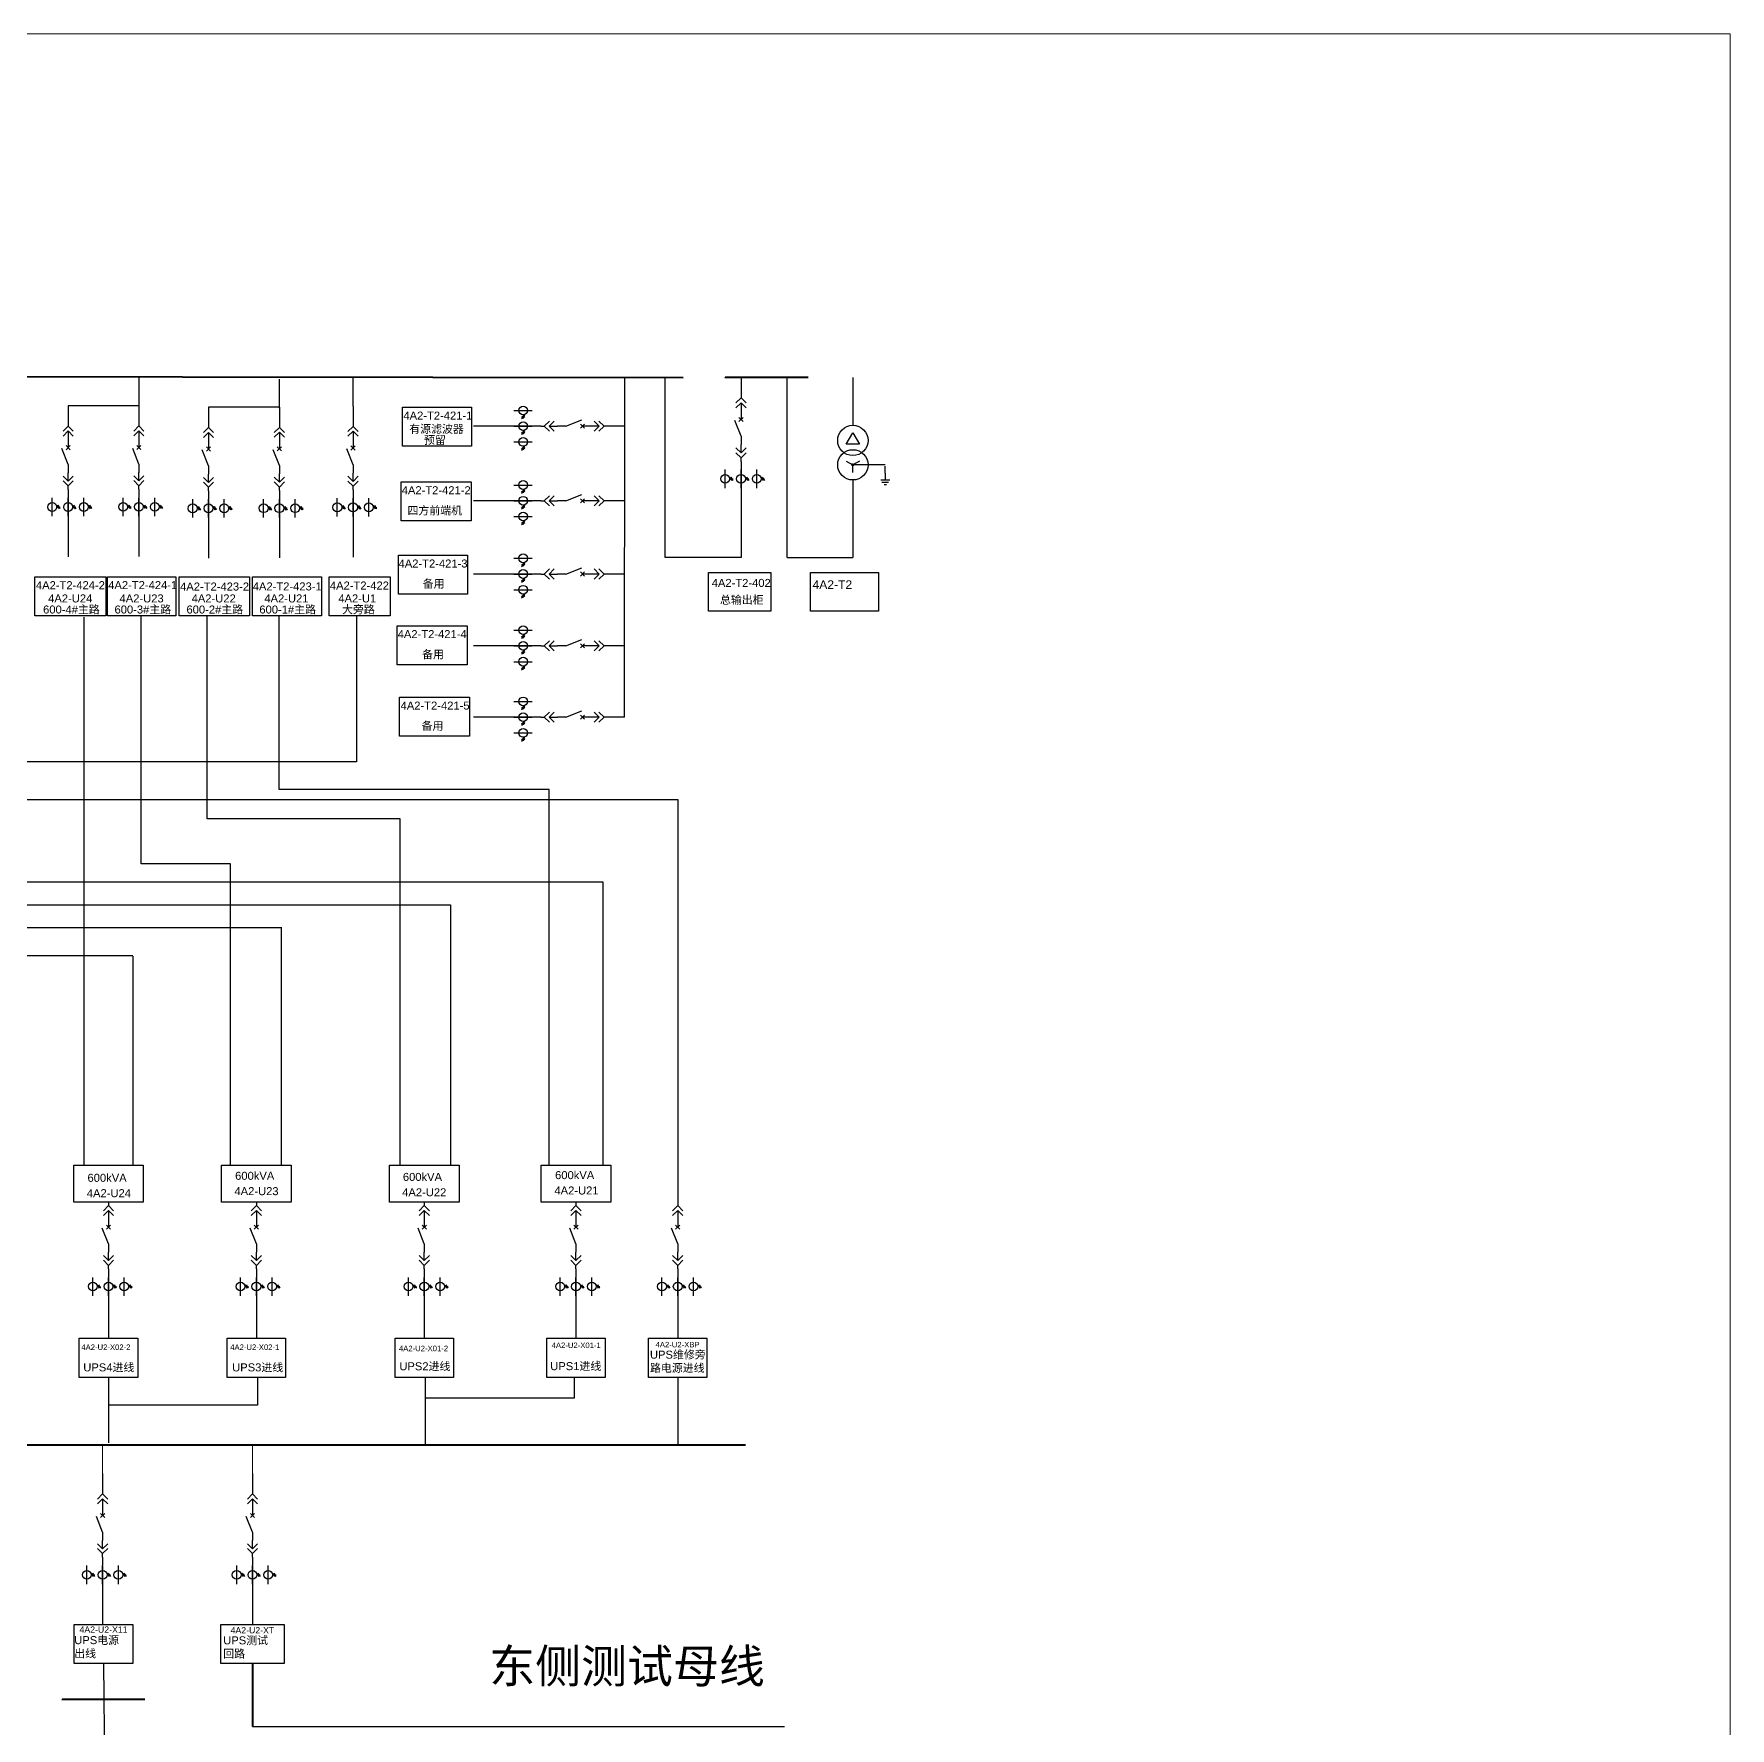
# Model space of a CAD drawing. Header units: millimetres. Extents: x 32 to 388, y 15 to 386.
# Drawn here: x 237.4 to 388.5, y 234.8 to 385.7 of the extents above; entities that cross this region are included whole.
import ezdxf
from ezdxf.enums import TextEntityAlignment as Align

# ---------------------------------------------------------------- set-up
doc = ezdxf.new("R2010")
doc.units = ezdxf.units.MM
doc.linetypes.add('CENTER', pattern=[2, 1.25, -0.25, 0.25, -0.25])
doc.linetypes.add('CONTINOUS', pattern=[0])
doc.styles.get("Standard").update_dxf_attribs({"font": 'arial.ttf'})

# ---------------------------------------------------------------- blocks, each defined once
blk = doc.blocks.new('DYDQAA05')
at = {"color": 0}
blk.add_lwpolyline([(0, 0), (0, -7)], dxfattribs=at)
blk = doc.blocks.new('DYDQAA03')
at = {"color": 0}
for points in [[(0, 0), (0, -1.5)], [(-2.12, -3.62), (0, -1.5)], [(-2.12, -5.62), (0, -3.5)], [(2.12, -3.62), (0, -1.5)], [(2.12, -5.62), (0, -3.5)], [(0, -3.5), (0, -7)]]:
    blk.add_lwpolyline(points, dxfattribs=at)
blk = doc.blocks.new('DYDQAA09')
at = {"color": 0}
blk.add_lwpolyline([(0, 0), (0, -3.5)], dxfattribs=at)
blk.add_lwpolyline([(0, 0), (0, -3.5)], dxfattribs=at)
blk.add_lwpolyline([(0, 0), (0, -3.5)], dxfattribs=at)
blk.add_lwpolyline([(0, 0), (0, -3.5)], dxfattribs=at)
blk.add_lwpolyline([(0, 0), (0, -3.5)], dxfattribs=at)
blk.add_lwpolyline([(0, 0), (0, -3.5)], dxfattribs=at)
blk.add_lwpolyline([(0, 0), (0, -3.5)], dxfattribs=at)
blk.add_lwpolyline([(0, 0), (0, -3.5)], dxfattribs=at)
blk.add_lwpolyline([(0, 0), (0, -3.5)], dxfattribs=at)
blk = doc.blocks.new('DYDQ0201')
at = {"color": 0}
for points in [[(0.86, -0.86), (-0.86, 0.86)], [(-0.86, -0.86), (0.86, 0.86)], [(0, -7), (-2.61, -0.37)]]:
    blk.add_lwpolyline(points, dxfattribs=at)
blk = doc.blocks.new('DYDQAA04')
at = {"color": 0}
for points in [[(0, -3.5), (0, 0)], [(-2.12, -1.38), (0, -3.5)], [(-2.12, -3.38), (0, -5.5)], [(2.12, -1.38), (0, -3.5)], [(2.12, -3.38), (0, -5.5)], [(0, -7), (0, -5.5)]]:
    blk.add_lwpolyline(points, dxfattribs=at)
blk = doc.blocks.new('A$C03DD39B5')
for p, q in [((417, 475), (283, 392)), ((417, 422), (283, 339)), ((350, 333), (350, 467))]:
    blk.add_line(p, q)
blk.add_lwpolyline([(700, 167), (0, 167)])
blk.add_circle((350, 167), 167)

msp = doc.modelspace()

# ---------------------------------------------------------------- linework, layer by layer
for p, q in [((246.75, 352.48, 2991.53), (246.75, 355.06, 4374.81)), ((265.8, 352.55, 2486.47), (265.8, 355.13, 3869.75)), ((289.97, 324.84), (290.01, 355.09, -15796.44)), ((293.59, 339.06, -15796.44), (293.59, 355.09, -15796.44)), ((304.46, 339.06, -17581.83), (304.46, 355.09, -15796.44)), ((310.32, 355.09, -12970.88), (310.32, 350.84, -17581.83)), ((259.26, 352.36, 2991.53), (259.26, 354.94, 4374.81)), ((246.73, 352.57, 2991.53), (240.42, 352.57, 2991.53)), ((259.24, 352.45, 2991.53), (252.93, 352.45, 2991.53)), ((280.09, 350.76, 2201.22), (276.53, 350.76, 2201.22)), ((281.73, 350.76, 2201.22), (280.09, 350.76, 2201.22)), ((309.73, 349.15, -17581.83), (310.32, 350.17, -17581.83)), ((309.73, 349.15, -17581.83), (310.32, 350.17, -17581.83)), ((310.9, 349.15, -17581.83), (309.73, 349.15, -17581.83)), ((310.32, 350.17, -17581.83), (310.9, 349.15, -17581.83)), ((309.73, 347.66, -17581.83), (310.32, 347.32, -17581.83)), ((310.9, 347.66, -17581.83), (310.32, 347.32, -17581.83)), ((300.36, 346.85, -15796.44), (300.36, 345.21, -15796.44)), ((310.31, 347.42, -17581.83), (310.22, 347.33, -17581.83)), ((310.35, 347.42, -17581.83), (310.22, 347.29, -17581.83)), ((310.27, 347.42, -17581.83), (310.22, 347.37, -17581.83)), ((310.37, 347.41, -17581.83), (310.23, 347.27, -17581.83)), ((310.39, 347.39, -17581.83), (310.25, 347.25, -17581.83)), ((310.4, 347.38, -17581.83), (310.26, 347.24, -17581.83)), ((310.42, 347.34, -17581.83), (310.3, 347.22, -17581.83)), ((310.42, 347.32, -17581.83), (310.32, 347.22, -17581.83)), ((310.32, 346.65, -17581.83), (310.32, 347.32, -17581.83)), ((313.2, 347.32, -17581.83), (310.32, 347.32, -17581.83)), ((310.32, 345.97, -17581.83), (310.32, 339.06, -17581.83)), ((312.8, 345.97, -17581.83), (313.61, 345.97, -17581.83)), ((300.36, 345.21, -15796.44), (300.36, 339.06, -15796.44)), ((312.9, 345.77, -17581.83), (313.51, 345.77, -17581.83)), ((313.1, 345.56, -17581.83), (313.31, 345.56, -17581.83)), ((240.42, 344.33, 5192.76), (240.42, 342.69, 5192.76)), ((246.73, 344.35, 5884.4), (246.73, 342.71, 5884.4)), ((252.93, 344.21, 5192.76), (252.93, 342.57, 5192.76)), ((259.24, 344.23, 5884.4), (259.24, 342.59, 5884.4)), ((265.8, 344.31, 4687.69), (265.8, 342.67, 4687.69)), ((280.09, 344.12, 2201.22), (276.53, 344.12, 2201.22)), ((281.73, 344.12, 2201.22), (280.09, 344.12, 2201.22)), ((240.42, 342.69, 5192.76), (240.42, 339.13, 5192.76)), ((246.73, 342.71, 5884.4), (246.73, 339.14, 5884.4)), ((252.93, 342.57, 5192.76), (252.93, 339.01, 5192.76)), ((259.24, 342.59, 5884.4), (259.24, 339.02, 5884.4)), ((265.8, 342.67, 4687.69), (265.8, 339.1, 4687.69)), ((300.36, 339.06, -15796.44), (293.59, 339.06, -15796.44)), ((304.46, 339.06, -17581.83), (310.32, 339.06, -17581.83)), ((280.09, 337.59, 2201.22), (276.53, 337.59, 2201.22)), ((281.73, 337.59, 2201.22), (280.09, 337.59, 2201.22)), ((280.09, 331.19, 2201.22), (276.53, 331.19, 2201.22)), ((281.73, 331.19, 2201.22), (280.09, 331.19, 2201.22)), ((280.09, 324.84, 2201.22), (276.53, 324.84, 2201.22)), ((281.73, 324.84, 2201.22), (280.09, 324.84, 2201.22)), ((244.02, 274.88, -1757.9), (244.02, 273.24, -1757.9)), ((257.19, 274.88, -1757.9), (257.19, 273.24, -1757.9)), ((272.15, 274.88, -1757.9), (272.15, 273.24, -1757.9)), ((285.66, 274.88, -1757.9), (285.66, 273.24, -1757.9)), ((294.72, 274.88, 10535.16), (294.72, 273.24, 10535.16)), ((244.02, 273.24, 443.32), (244.02, 269.49, -1884.2)), ((257.19, 273.24, 443.32), (257.19, 269.49, -1915.69)), ((272.15, 273.24, 443.32), (272.15, 269.49, -1884.2)), ((285.66, 273.24, 443.32), (285.66, 269.49, -1915.69)), ((294.72, 273.24, 12736.38), (294.72, 269.49, 10376.35)), ((244.02, 266.01, -1884.2), (244.02, 260.16, -1884.2)), ((257.28, 266.01, -1884.2), (257.28, 263.54, -1884.2)), ((272.24, 266.01, -1884.2), (272.24, 260.03, -1884.2)), ((285.5, 266.01, -1915.69), (285.5, 264.14, -1884.2)), ((294.72, 266.01, 10376.35), (294.72, 260.01, -2293.17)), ((257.28, 263.54, -1884.2), (244.02, 263.54, -1884.2)), ((285.5, 264.14, -1884.2), (272.24, 264.14, -1884.2)), ((243.5, 249.19, -1475.23), (243.5, 247.55, -1475.23)), ((256.84, 249.19, -1475.23), (256.84, 247.55, -1475.23)), ((243.5, 247.55, -1475.23), (243.5, 243.98, -1475.23)), ((256.84, 247.55, -1475.23), (256.84, 243.98, -1475.23)), ((243.58, 240.5, -1506.72), (243.71, 225.61, 7297.82))]:
    msp.add_line(p, q)
at = {"linetype": 'CENTER', "ltscale": 0.5}
msp.add_line((313.2, 346.58, -17581.83), (313.2, 347.32, -17581.83), dxfattribs=at)
at = {"color": 6}
for p, q in [((246.93, 311.76, 4374.81), (246.93, 333.9, 4374.81)), ((241.85, 284.93, -3959.12), (241.85, 333.74, 4374.81)), ((252.81, 315.77, 4374.81), (252.81, 333.8, 4374.81)), ((259.23, 318.4, 4374.81), (259.23, 333.85, 4374.81)), ((283.28, 318.4, 4374.81), (259.23, 318.4, 4374.81)), ((283.28, 284.93, -3959.12), (283.28, 318.4, 4374.81)), ((270, 315.77, 4374.81), (252.81, 315.77, 4374.81)), ((270, 284.93, -3959.12), (270, 315.77, 4374.81)), ((254.9, 311.76, 4374.81), (246.93, 311.76, 4374.81)), ((254.9, 284.93, -3959.12), (254.9, 311.76, 4374.81))]:
    msp.add_line(p, q, dxfattribs=at)
at = {"color": 5, "lineweight": 30}
for p, q in [((266.1, 333.86, 4374.81), (266.1, 320.86, 8333.94)), ((266.1, 320.86, 8333.94), (82.88, 320.85, 8333.94)), ((139.2, 317.49, 8333.94), (294.72, 317.49, 8333.94)), ((294.72, 317.49, 8333.94), (294.72, 281.63, 8333.94))]:
    msp.add_line(p, q, dxfattribs=at)
at = {"color": 3}
for p, q in [((182.29, 310.15, 4374.81), (288.04, 310.15, 4374.81)), ((288.04, 310.15, 4374.81), (288.04, 284.93, -3959.12)), ((188.71, 308.12, 4374.81), (274.48, 308.12, 4374.81)), ((274.48, 308.12, 4374.81), (274.48, 284.93, -3959.12)), ((169.95, 306.1, 4374.81), (259.41, 306.1, 4374.81)), ((259.41, 306.11, 4374.81), (259.41, 284.93, -3959.12)), ((176.13, 303.59, 4374.81), (246.19, 303.59, 4374.81)), ((246.19, 303.55, 4374.81), (246.19, 284.93, -3959.12))]:
    msp.add_line(p, q, dxfattribs=at)
at = {"color": 1, "lineweight": 40}
msp.add_line((226.06, 260.01, -2293.17), (300.75, 260.01, -2293.17), dxfattribs=at)
at = {"color": 0, "lineweight": 20}
for p, q in [((243.5, 257.43, -3676.45), (243.5, 260.01, -2293.17)), ((256.84, 257.43, -3676.45), (256.84, 260.01, -2293.17))]:
    msp.add_line(p, q, dxfattribs=at)
at = {"color": 6, "lineweight": 40}
msp.add_line((256.84, 240.5, -1507.74), (256.84, 234.9, -3582.66), dxfattribs=at)
at = {"color": 6, "lineweight": 30}
msp.add_line((256.84, 234.9, -3582.66), (304.24, 234.9, -3582.66), dxfattribs=at)
at = {"color": 1, "lineweight": 13, "ltscale": 0.001071}
msp.add_lwpolyline([(32.05, 385.72), (388.45, 385.72), (388.45, 15.35), (32.05, 15.35)], close=True, dxfattribs=at)
at = {"color": 1, "lineweight": 40, "ltscale": 100}
for points, elevation in [([(295.2, 355.08), (205.99, 355.2), (205.99, 355.2)], -15796.44), ([(306.33, 355.09), (298.96, 355.09), (298.96, 355.09)], -16770.75), ([(247.26, 237.29), (239.89, 237.29), (239.89, 237.29)], -12007.78)]:
    msp.add_lwpolyline(points, dxfattribs=dict(at, elevation=elevation))
for points in [[(270.21, 352.46), (276.34, 352.46), (276.34, 348.98), (270.21, 348.98)], [(270.08, 345.81), (276.31, 345.81), (276.31, 342.33), (270.08, 342.33)], [(269.84, 339.28), (276.01, 339.28), (276.01, 335.8), (269.84, 335.8)], [(269.72, 332.98), (275.97, 332.98), (275.97, 329.5), (269.72, 329.5)], [(269.93, 326.61), (276.17, 326.61), (276.17, 323.13), (269.93, 323.13)]]:
    msp.add_lwpolyline(points, close=True)
at = {"elevation": -17581.83}
msp.add_lwpolyline([(313.2, 346.58), (313.2, 345.97)], dxfattribs=at)
for points, elevation in [([(237.47, 337.34), (243.79, 337.34), (243.79, 333.86), (237.47, 333.86)], 4374.81), ([(243.93, 337.34), (250.03, 337.34), (250.03, 333.86), (243.93, 333.86)], 4374.81), ([(250.32, 337.34), (256.57, 337.34), (256.57, 333.86), (250.32, 333.86)], 4374.81), ([(256.84, 337.34), (263, 337.34), (263, 333.86), (256.84, 333.86)], 4374.81), ([(263.68, 337.34), (269.12, 337.34), (269.12, 333.86), (263.68, 333.86)], 4374.81), ([(297.46, 337.74), (303.01, 337.74), (303.01, 334.27), (297.46, 334.27)], 3556.92), ([(306.56, 337.74), (312.61, 337.74), (312.61, 334.27), (306.56, 334.27)], 3556.92), ([(240.92, 284.93), (247.12, 284.93), (247.12, 281.63), (240.92, 281.63)], -3959.12), ([(254.09, 284.93), (260.28, 284.93), (260.28, 281.63), (254.09, 281.63)], -3959.12), ([(269.06, 284.93), (275.25, 284.93), (275.25, 281.63), (269.06, 281.63)], -3959.12), ([(282.57, 284.93), (288.76, 284.93), (288.76, 281.63), (282.57, 281.63)], -3959.12), ([(241.42, 269.49), (246.63, 269.49), (246.63, 266.01), (241.42, 266.01)], -1884.2), ([(254.58, 269.49), (259.79, 269.49), (259.79, 266.01), (254.58, 266.01)], -1915.69), ([(269.55, 269.49), (274.76, 269.49), (274.76, 266.01), (269.55, 266.01)], -1884.2), ([(283.06, 269.49), (288.27, 269.49), (288.27, 266.01), (283.06, 266.01)], -1915.69), ([(292.11, 269.49), (297.32, 269.49), (297.32, 266.01), (292.11, 266.01)], 10376.35), ([(240.97, 243.98), (246.18, 243.98), (246.18, 240.5), (240.97, 240.5)], -1506.72)]:
    msp.add_lwpolyline(points, close=True, dxfattribs=dict(elevation=elevation))
at = {"color": 1, "elevation": -1507.74}
msp.add_lwpolyline([(254.02, 243.98), (259.66, 243.98), (259.66, 240.5), (254.02, 240.5)], close=True, dxfattribs=at)
at = {"linetype": 'CONTINOUS'}
for centre in [(310.32, 349.49, -17581.83), (310.32, 347.32, -17581.83)]:
    msp.add_circle(centre, 1.35, dxfattribs=at)
msp.add_circle((310.32, 347.32, -17581.83), 0.101)

# ---------------------------------------------------------------- block references
at = {"xscale": 0.2128962921302706, "yscale": 0.2128962921302706, "zscale": 0.2128962921302706}
for name, p in [('DYDQAA05', (300.36, 355.09, -17997.66)), ('DYDQAA03', (300.36, 353.6, -17997.66)), ('DYDQAA05', (240.42, 352.57, 2991.53)), ('DYDQAA05', (246.73, 352.57, 3683.17)), ('DYDQAA05', (252.93, 352.45, 2991.53)), ('DYDQAA05', (259.24, 352.45, 3683.17)), ('DYDQAA05', (265.8, 352.55, 2486.47)), ('DYDQAA09', (300.36, 352.11, -17997.66)), ('DYDQAA03', (240.42, 351.08, 2991.53)), ('DYDQAA03', (246.73, 351.1, 3683.17)), ('DYDQAA03', (252.93, 350.96, 2991.53)), ('DYDQAA03', (259.24, 350.98, 3683.17)), ('DYDQAA03', (265.8, 351.06, 2486.47)), ('DYDQ0201', (300.36, 351.36, -17997.66)), ('DYDQ0201', (240.42, 348.85, 2991.53)), ('DYDQAA09', (240.42, 349.59, 2991.53)), ('DYDQ0201', (246.73, 348.86, 3683.17)), ('DYDQAA09', (246.73, 349.61, 3683.17)), ('DYDQAA09', (252.93, 349.47, 2991.53)), ('DYDQAA09', (259.24, 349.49, 3683.17)), ('DYDQ0201', (265.8, 348.82, 2486.47)), ('DYDQAA09', (265.8, 349.57, 2486.47)), ('DYDQAA04', (300.36, 349.12, -17997.66)), ('DYDQAA09', (300.36, 349.87, -17997.66)), ('DYDQ0201', (252.93, 348.73, 2991.53)), ('DYDQ0201', (259.24, 348.74, 3683.17)), ('DYDQAA09', (300.36, 347.63, -17997.66)), ('DYDQAA04', (240.42, 346.61, 2991.53)), ('DYDQAA09', (240.42, 347.36, 2991.53)), ('DYDQAA04', (246.73, 346.63, 3683.17)), ('DYDQAA09', (246.73, 347.37, 3683.17)), ('DYDQAA04', (252.93, 346.49, 2991.53)), ('DYDQAA09', (252.93, 347.24, 2991.53)), ('DYDQAA04', (259.24, 346.51, 3683.17)), ('DYDQAA09', (259.24, 347.25, 3683.17)), ('DYDQAA04', (265.8, 346.59, 2486.47)), ('DYDQAA09', (265.8, 347.33, 2486.47)), ('DYDQAA09', (240.42, 345.12, 2991.53)), ('DYDQAA09', (246.73, 345.14, 3683.17)), ('DYDQAA09', (252.93, 345, 2991.53)), ('DYDQAA09', (259.24, 345.02, 3683.17)), ('DYDQAA09', (265.8, 345.1, 2486.47)), ('DYDQAA03', (244.02, 281.63, -3959.12)), ('DYDQAA03', (257.19, 281.63, -3959.12)), ('DYDQAA03', (272.15, 281.63, -3959.12)), ('DYDQAA03', (285.66, 281.63, -3959.12)), ('DYDQAA03', (294.72, 281.63, 8333.94)), ('DYDQ0201', (244.02, 279.39, -3959.12)), ('DYDQAA09', (244.02, 280.14, -3959.12)), ('DYDQ0201', (257.19, 279.39, -3959.12)), ('DYDQAA09', (257.19, 280.14, -3959.12)), ('DYDQ0201', (272.15, 279.39, -3959.12)), ('DYDQAA09', (272.15, 280.14, -3959.12)), ('DYDQ0201', (285.66, 279.39, -3959.12)), ('DYDQAA09', (285.66, 280.14, -3959.12)), ('DYDQ0201', (294.72, 279.39, 8333.94)), ('DYDQAA09', (294.72, 280.14, 8333.94)), ('DYDQAA04', (244.02, 277.16, -3959.12)), ('DYDQAA09', (244.02, 277.9, -3959.12)), ('DYDQAA04', (257.19, 277.16, -3959.12)), ('DYDQAA09', (257.19, 277.9, -3959.12)), ('DYDQAA04', (272.15, 277.16, -3959.12)), ('DYDQAA09', (272.15, 277.9, -3959.12)), ('DYDQAA04', (285.66, 277.16, -3959.12)), ('DYDQAA09', (285.66, 277.9, -3959.12)), ('DYDQAA04', (294.72, 277.16, 8333.94)), ('DYDQAA09', (294.72, 277.9, 8333.94)), ('DYDQAA09', (244.02, 275.67, -3959.12)), ('DYDQAA09', (257.19, 275.67, -3959.12)), ('DYDQAA09', (272.15, 275.67, -3959.12)), ('DYDQAA09', (285.66, 275.67, -3959.12)), ('DYDQAA09', (294.72, 275.67, 8333.94)), ('DYDQAA03', (243.5, 255.94, -3676.45)), ('DYDQAA03', (256.84, 255.94, -3676.45)), ('DYDQ0201', (243.5, 253.7, -3676.45)), ('DYDQAA09', (243.5, 254.45, -3676.45)), ('DYDQ0201', (256.84, 253.7, -3676.45)), ('DYDQAA09', (256.84, 254.45, -3676.45)), ('DYDQAA04', (243.5, 251.47, -3676.45)), ('DYDQAA09', (243.5, 252.21, -3676.45)), ('DYDQAA04', (256.84, 251.47, -3676.45)), ('DYDQAA09', (256.84, 252.21, -3676.45)), ('DYDQAA09', (243.5, 249.98, -3676.45)), ('DYDQAA09', (256.84, 249.98, -3676.45))]:
    msp.add_blockref(name, p, dxfattribs=at)
at = {"linetype": 'Continuous', "xscale": 0.00233888397733859, "yscale": 0.00233888397733859, "zscale": 0.00233888397733859}
for p, rotation in [((281.77, 352.55, 2201.22), 180), ((281.77, 351.15, 2201.22), 180), ((281.77, 349.75, 2201.22), 180), ((298.56, 346.89, -15796.44), 270), ((299.97, 346.89, -15796.44), 270), ((301.37, 346.89, -15796.44), 270), ((281.77, 345.91, 2201.22), 180), ((281.77, 344.51, 2201.22), 180), ((238.62, 344.38, 5192.76), 270), ((240.03, 344.38, 5192.76), 270), ((241.43, 344.38, 5192.76), 270), ((244.94, 344.39, 5884.4), 270), ((246.34, 344.39, 5884.4), 270), ((247.75, 344.39, 5884.4), 270), ((251.13, 344.26, 5192.76), 270), ((252.54, 344.26, 5192.76), 270), ((253.94, 344.26, 5192.76), 270), ((257.45, 344.27, 5884.4), 270), ((258.85, 344.27, 5884.4), 270), ((260.26, 344.27, 5884.4), 270), ((264.01, 344.35, 4687.69), 270), ((265.41, 344.35, 4687.69), 270), ((266.82, 344.35, 4687.69), 270), ((281.77, 343.11, 2201.22), 180), ((281.77, 339.38, 2201.22), 180), ((281.77, 337.98, 2201.22), 180), ((281.77, 336.58, 2201.22), 180), ((281.77, 332.98, 2201.22), 180), ((281.77, 331.58, 2201.22), 180), ((281.77, 330.17, 2201.22), 180), ((281.77, 326.63, 2201.22), 180), ((281.77, 325.23, 2201.22), 180), ((281.77, 323.82, 2201.22), 180), ((242.23, 274.92, -1757.9), 270), ((243.63, 274.92, -1757.9), 270), ((245.03, 274.92, -1757.9), 270), ((255.39, 274.92, -1757.9), 270), ((256.8, 274.92, -1757.9), 270), ((258.2, 274.92, -1757.9), 270), ((270.36, 274.92, -1757.9), 270), ((271.76, 274.92, -1757.9), 270), ((273.17, 274.92, -1757.9), 270), ((283.87, 274.92, -1757.9), 270), ((285.27, 274.92, -1757.9), 270), ((286.68, 274.92, -1757.9), 270), ((292.93, 274.92, 10535.16), 270), ((294.33, 274.92, 10535.16), 270), ((295.73, 274.92, 10535.16), 270), ((241.7, 249.23, -1475.23), 270), ((243.11, 249.23, -1475.23), 270), ((244.51, 249.23, -1475.23), 270), ((255.05, 249.23, -1475.23), 270), ((256.45, 249.23, -1475.23), 270), ((257.85, 249.23, -1475.23), 270)]:
    msp.add_blockref('A$C03DD39B5', p, dxfattribs=dict(at, rotation=rotation))
at = {"xscale": 0.2128962921302706, "yscale": 0.2128962921302706, "zscale": 0.2128962921302706, "rotation": 270}
for name, p in [('DYDQAA09', (282.52, 350.76)), ('DYDQAA04', (284.01, 350.76)), ('DYDQAA09', (284.76, 350.76)), ('DYDQ0201', (286.25, 350.76)), ('DYDQAA09', (286.99, 350.76)), ('DYDQAA03', (288.48, 350.76)), ('DYDQAA05', (289.97, 350.76)), ('DYDQAA04', (284.01, 344.12)), ('DYDQ0201', (286.25, 344.12)), ('DYDQAA03', (288.48, 344.12)), ('DYDQAA09', (282.52, 344.12)), ('DYDQAA09', (284.76, 344.12)), ('DYDQAA09', (286.99, 344.12)), ('DYDQAA05', (289.97, 344.12)), ('DYDQAA09', (282.52, 337.59)), ('DYDQAA04', (284.01, 337.59)), ('DYDQAA09', (284.76, 337.59)), ('DYDQ0201', (286.25, 337.59)), ('DYDQAA09', (286.99, 337.59)), ('DYDQAA03', (288.48, 337.59)), ('DYDQAA05', (289.97, 337.59)), ('DYDQAA09', (282.52, 331.19)), ('DYDQAA04', (284.01, 331.19)), ('DYDQAA09', (284.76, 331.19)), ('DYDQ0201', (286.25, 331.19)), ('DYDQAA09', (286.99, 331.19)), ('DYDQAA03', (288.48, 331.19)), ('DYDQAA05', (289.97, 331.19)), ('DYDQAA09', (282.52, 324.84)), ('DYDQAA04', (284.01, 324.84)), ('DYDQAA09', (284.76, 324.84)), ('DYDQ0201', (286.25, 324.84)), ('DYDQAA09', (286.99, 324.84)), ('DYDQAA03', (288.48, 324.84)), ('DYDQAA05', (289.97, 324.84))]:
    msp.add_blockref(name, p, dxfattribs=at)
at = {"color": 0, "xscale": 0.2128962921302706, "yscale": 0.2128962921302706, "zscale": 0.2128962921302706}
for p in [(243.5, 257.43, -3676.45), (256.84, 257.43, -3676.45)]:
    msp.add_blockref('DYDQAA05', p, dxfattribs=at)

# ---------------------------------------------------------------- texts
at = {"lineweight": 0}
for s, height, p in [('4A2-T2-421-1', 0.7128, (273.36, 351.35, -1383.28)), ('有源滤波器', 0.713, (273.24, 350.16, -1004.48)), ('预留', 0.713, (273.1, 349.17, -878.18)), ('4A2-T2-421-2', 0.7128, (273.21, 344.7, -1383.28)), ('四方前端机', 0.713, (273.08, 342.89, -1383.28)), ('4A2-T2-421-3', 0.7128, (272.93, 338.17, -1383.28)), ('4A2-T2-424-2', 0.7128, (240.63, 336.24, 2991.53)), ('4A2-T2-422', 0.713, (266.37, 336.21, 2486.47)), ('备用', 0.713, (272.98, 336.37, -1383.28)), ('4A2-T2-402', 0.713, (300.38, 336.44, -17997.66)), ('4A2-U24', 0.713, (240.61, 335.06, 8333.94)), ('4A2-U23', 0.713, (246.97, 335.06, 8333.94)), ('4A2-T2-423-2', 0.7128, (253.47, 336.12, 2991.53)), ('4A2-U22', 0.713, (253.39, 335.06, 8333.94)), ('4A2-T2-423-1', 0.7128, (259.94, 336.13, 3683.17)), ('4A2-U21', 0.713, (259.87, 335.06, 8333.94)), ('4A2-U1', 0.713, (266.18, 335.06, 8333.94)), ('总输出柜', 0.713, (300.43, 334.93, -17997.66)), ('600-4#主路', 0.713, (240.72, 334.07, 8333.94)), ('600-3#主路', 0.713, (247.08, 334.07, 8333.94)), ('600-2#主路', 0.713, (253.49, 334.07, 8333.94)), ('600-1#主路', 0.713, (259.98, 334.07, 8333.94)), ('大旁路', 0.713, (266.28, 334.07, 8333.94)), ('4A2-T2-421-4', 0.7128, (272.85, 331.88, -1383.28)), ('备用', 0.713, (272.93, 330.07, -1383.28)), ('4A2-T2-421-5', 0.7128, (273.11, 325.51, -1383.28)), ('备用', 0.713, (272.88, 323.7, -1383.28)), ('4A2-U2-X02-2', 0.4901, (243.79, 268.45, 691.64)), ('4A2-U2-X02-1', 0.4901, (257.05, 268.45, 660.15)), ('4A2-U2-X01-1', 0.4901, (285.68, 268.62, 1320.3)), ('4A2-U2-XBP', 0.49, (294.71, 268.68, 659.13)), ('4A2-U2-X01-2', 0.4901, (272.08, 268.34, 691.64)), ('UPS2进线', 0.713, (272.2, 266.64, 817.94)), ('UPS1进线', 0.713, (285.64, 266.65, 786.45)), ('UPS4进线', 0.713, (244.05, 266.54)), ('UPS3进线', 0.713, (257.31, 266.54, -31.49))]:
    msp.add_text(s, height=height, dxfattribs=at).set_placement(p, align=Align.CENTER)
at = {"color": 7, "lineweight": 0}
msp.add_text('4A2-T2-424-1', height=0.7128, dxfattribs=at).set_placement((247.07, 336.25, 3683.17), align=Align.CENTER)
at = {"lineweight": 0, "ltscale": 100}
for s, p in [('600kVA', (242.15, 283.79, -4368.1)), ('600kVA', (255.3, 283.97, -3959.12)), ('600kVA', (270.24, 283.87, -3959.12)), ('600kVA', (283.8, 284.03, -3959.12)), ('4A2-U24', (242.09, 282.42, -4777.07)), ('4A2-U23', (255.24, 282.6, -4368.1)), ('4A2-U22', (270.18, 282.5, -4368.1)), ('4A2-U21', (283.74, 282.66, -4368.1))]:
    msp.add_text(s, height=0.713, dxfattribs=at).set_placement(p, align=Align.MIDDLE_LEFT)
for s, insert, char_height, width, attachment_point in [('4A2-T2', (306.73, 337.03, -12042.15), 0.77, 1.1343, 1), ('UPS{\\fSimSun|b0|i0|c134|p34;维修旁\\P路电源进线}', (292.25, 268.39, 2042.41), 0.7128, 5.2091, 1), ('4A2-U2-X11', (243.58, 243.53, 1386.14), 0.557, 5.2091, 5), ('UPS{\\fSimSun|b0|i0|c134|p2;电源\\P出线}', (240.97, 242.95, -2796.21), 0.7128, 5.2091, 1)]:
    msp.add_mtext(s, dxfattribs=dict(insert=insert, char_height=char_height, width=width, attachment_point=attachment_point))
at = {"color": 1, "width": 5.2091}
for s, insert, char_height, attachment_point in [('4A2-U2-XT', (256.84, 243.47, 1385.12), 0.557, 5), ('UPS{\\fSimSun|b0|i0|c134|p2;测试\\P回路}', (254.24, 242.93, -1507.74), 0.7128, 1)]:
    msp.add_mtext(s, dxfattribs=dict(at, insert=insert, char_height=char_height, attachment_point=attachment_point))
at = {"color": 6, "insert": (277.93, 241.78, 40510.89), "char_height": 3, "width": 76.7886, "attachment_point": 1}
msp.add_mtext('东侧测试母线', dxfattribs=at)

doc.saveas('drawing.dxf')
